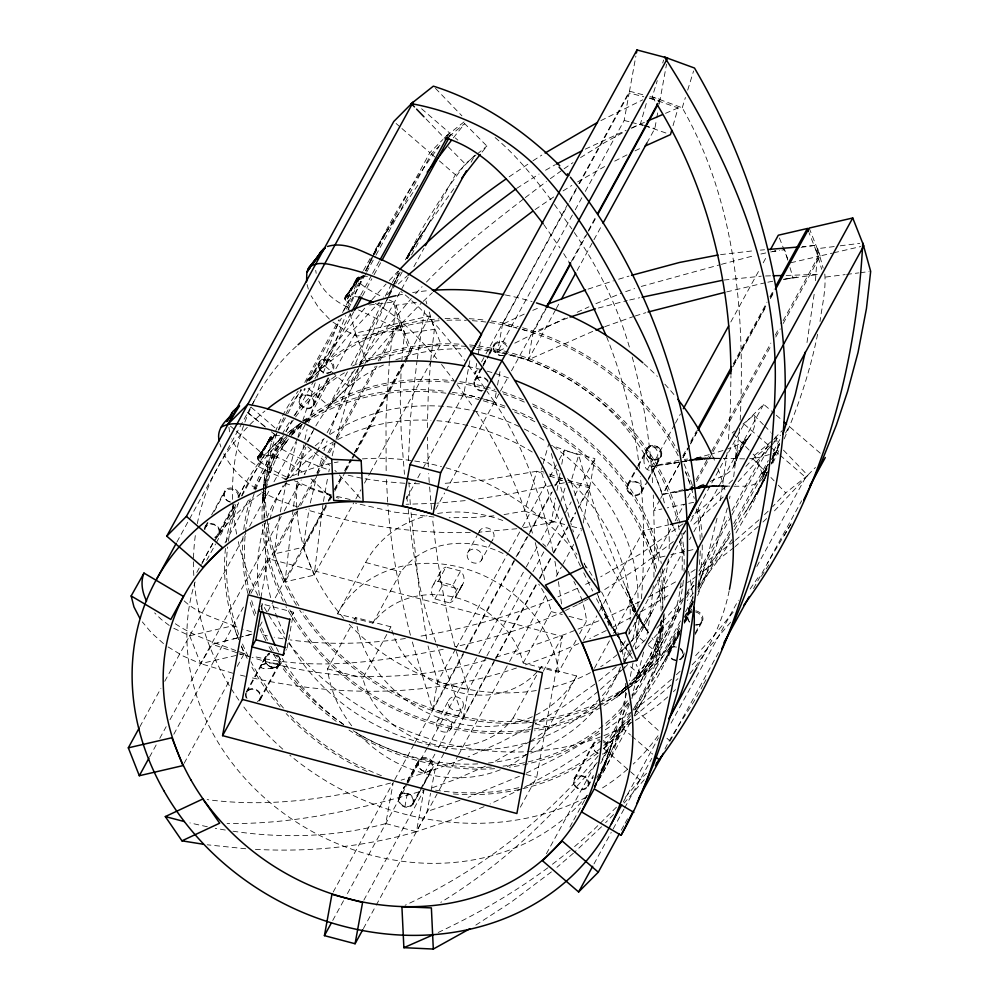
<?xml version="1.0" encoding="UTF-8"?>
<svg xmlns="http://www.w3.org/2000/svg" width="999" height="999" viewBox="0 0 999 999"><rect width="100%" height="100%" fill="white"/><g stroke="black" fill="none" stroke-linecap="round" stroke-linejoin="round"><path stroke-width="0.75" stroke-dasharray="5 3.75" d="M427.347 427.647L428.309 392.445L430.619 361.163M408.441 460.639L410.427 418.019L416.933 361.401M653.883 577.16L654.532 540.521L653.296 495.029M834.24 246.553L817.719 248.639L815.309 282.917M740.209 420.129C745.054 313.961 736.088 201.786 682.242 107.792L652.272 96.841L657.267 80.644M644.005 458.816L644.979 453.259L647.052 448.838M641.433 598.776C644.567 558.041 644.442 517.02 640.347 476.361M653.309 585.864L650.274 614.56L646.415 638.299M263.923 488.736L262.425 502.697L263.386 490.422M263.499 488.898L264.111 481.218M265.322 490.771L264.36 503.034L265.821 490.422M265.447 489.235L266.046 481.58M660.739 631.368L661.563 620.879M662.674 631.718L664.085 613.761L663.336 620.741L664.048 615.384M739.622 428.396L733.491 478.296M728.471 439.198L730.394 408.366L730.943 375.612M824.799 274.063C826.136 289.747 822.077 305.819 820.017 321.466M262.425 502.697L263.474 490.521M263.599 488.998L265.047 472.252M389.385 360.764L385.976 418.818L386.163 473.164M389.51 359.39L396.066 305.244L416.995 302.26M430.756 359.902L434.39 329.333L429.071 311.426M640.309 611.301L635.426 649.038M727.235 452.335L719.867 503.883M814.148 294.318L806.505 345.904M293.094 509.478L285.09 581.855L314.136 575.137L353.708 502.847M396.066 305.244L404.495 333.604L401.198 366.858L400.262 400.412L401.261 433.853L404.47 474.325M263.724 490.209L262.725 497.564L263.661 491.458M293.506 506.406L297.277 480.706M417.282 358.828L424.975 307.392M661.188 621.003L658.853 632.979L660.027 628.159L654.832 645.466L656.555 640.696L649.5 657.167L651.723 652.559L642.856 668.081L645.541 663.736L634.927 678.209L638.011 674.2L629.133 683.94M663.811 616.907L660.751 633.566L661.925 628.746L656.68 646.216L658.403 641.445L651.273 658.079L653.496 653.471L644.555 669.143L647.24 664.785L636.525 679.395L639.61 675.399L627.21 688.386M322.977 504.258L314.136 575.137L303.134 547.252L309.166 508.653M323.439 501.448L327.959 476.123M484.59 387.812L474.862 374.188L475.262 371.703M468.556 365.572L474.862 374.188L476.648 363.486M279.47 516.508L274.088 553.983L285.09 581.855L326.823 505.631M298.114 475.549L304.121 443.081M478.184 354.32L480.294 341.958M260.901 597.639L267.994 558.616L562.287 636.488L536.713 777.309L519.817 808.166M261.276 609.977L262.35 604.02L293.619 612.287L287.125 648.051M280.294 511.95L286.676 480.844M232.954 831.218C283.716 838.723 336.139 837.075 385.776 823.576L393.269 782.317M422.927 468.506L463.823 393.806L469.93 360.189M404.857 807.005L407.355 793.243M255.407 849.35C309.553 852.247 364.31 846.89 416.433 831.68L423.926 790.421C360.04 809.202 294.081 824.65 227.085 823.463M496.141 392.744L494.48 401.91C524.662 446.865 541.933 499.2 553.046 551.835M497.527 385.102L500.586 368.294M541.083 539.897L551.448 520.979L555.606 498.064M556.992 490.422L558.941 479.72L566.233 481.655M554.932 485.889L559.253 477.997L560.077 473.414M561.75 464.248L564.248 450.499L594.892 458.603L589.897 486.113L578.396 507.142M585.327 191.396L624.188 120.429L629.183 92.932L643.781 96.791M578.933 183.716L629.495 91.209L635.876 56.056M583.204 522.976L589.585 487.837L567.694 482.042M646.927 143.007L654.832 128.546L656.505 119.38M656.78 117.845L658.166 110.202M659.278 104.096L659.827 101.036L645.242 97.178M658.666 102.023L660.139 99.326L666.533 64.173M633.016 662.911L629.495 680.556M385.776 823.576L416.433 831.68L427.072 811.488L430.544 793.293M431.044 790.671L435.089 769.505L444.742 751.897M328.796 471.903L329.358 469.093M264.76 485.389L270.092 466.72L268.381 471.503L275.499 454.87L273.276 459.478L284.678 440.709L281.581 444.73L290.247 433.541M266.046 488.911L271.94 467.482L270.23 472.252L277.285 455.781L275.062 460.389L283.928 444.855L281.243 449.213L289.086 438.286M817.607 334.228C810.264 370.304 798.8 405.494 784.04 439.21M717.032 518.269L708.191 554.695L698.588 585.714M729.545 498.538L730.044 496.153M304.832 439.697L307.068 429.545M310.327 502.984L316.733 476.136M643.631 652.047L632.167 695.616M332.192 455.894L335.077 443.531M287.25 478.284L296.453 442.332M308.654 422.802L320.604 380.794M626.635 693.131L613.935 738.011M727.359 508.054L715.072 550.586L697.052 597.09M336.101 439.41L346.366 403.309L359.428 366.021M279.495 435.377C243.381 437.075 326.311 470.179 329.133 469.742M317.495 473.314L322.29 456.456M580.494 566.321L563.461 530.269L550.499 498.888L540.958 471.141L542.657 465.209M543.081 463.723L548.601 444.443M631.455 128.297L640.371 124.113L647.177 100.387M635.689 612.012C614.123 568.531 585.127 528.546 571.053 481.618L578.708 454.92L551.473 445.442M673.026 125.699L678.121 107.904L648.026 97.427M643.955 458.828A26.886 19.918 -46.9 0 0 644.068 462.3C645.142 476.548 658.591 469.318 657.854 459.003A24.613 18.581 -48.5 0 0 657.692 454.508M297.902 437.2L302.397 421.94M733.953 486.263L744.68 486.213L751.947 485.114L758.716 482.505L762.262 479.12L762.749 475.761L761.238 471.016L754.432 455.407L750.187 451.136M302.747 420.816L315.509 381.818M324.001 450.849L327.098 441.046M504.045 514.585L524.587 511.013L536.838 471.253L543.98 473.863M662.712 62.974L663.623 60.027M523.351 527.809L554.545 521.953L560.451 502.809M560.901 501.336L566.808 482.192M682.242 107.792L685.414 97.477M687.687 90.122L693.593 70.979M629.407 704.283L614.472 744.63L594.393 788.074M616.321 730.594L602.921 770.729L612.712 741.708M684.577 621.241L693.056 601.71L684.602 621.415M697.851 587.312L704.57 567.145M329.395 434.066L353.122 369.667M692.095 604.582L693.094 601.648M698.139 586.913L700.661 579.545M323.152 373.164L345.629 315.534M367.495 276.323C339.473 274.713 377.085 294.88 383.491 297.178M317.045 377.422L339.285 320.055M692.869 601.648L684.665 622.215M771.49 464.048L780.032 442.195M359.827 364.985L375.624 325.512L392.407 287.562M656.992 463.374L655.594 466.471L656.88 464.135M771.94 462.849L777.984 447.602M355.544 363.511L369.593 329.645L382.255 302.173M710.277 481.468C718.431 477.172 729.507 475.362 733.79 466.171L743.818 441.158C752.072 435.601 757.467 424.937 753.858 415.109L743.019 424.051M684.365 621.403L693.006 600.299M771.528 463.723L773.738 458.379L771.74 462.525M733.79 466.171L736.038 454.395L734.415 440.584M348.002 310.065L363.524 275.612M594.093 787.012L606.143 760.052L611.45 745.391L596.141 784.627L606.143 760.052L598.901 778.159A618.968 540.022 -2.5 0 1 594.867 787.736M356.905 278.009L346.391 301.398L352.485 306.156M342.582 312.575L362.799 271.653M388.848 295.08L399.525 272.078M679.57 632.342L662.949 663.473L669.829 651.76L652.497 680.556L632.854 709.989M762.549 478.421L766.845 468.968M766.932 474.363L751.673 505.694L734.49 535.514M269.955 437.612L259.178 461.001L269.468 468.469L287.962 477.809M679.445 634.14L658.878 674.7L634.877 713.186M691.658 609.028L684.839 623.201M664.984 748.963C675.948 726.91 691.795 707.529 702.859 685.426M394.293 283.154L395.404 280.781M393.044 286.176L399.5 272.302M680.856 629.795L675.811 640.659L678.883 634.877M358.766 285.901L363.286 276.261M365.884 270.741L373.638 254.221M374.275 252.834L377.51 245.954L388.773 227.797M766.608 468.881L762.811 476.948L767.057 468.643M778.82 450.749L772.04 464.785M397.078 277.223L398.776 273.664M594.38 787.162L600.411 774.562L594.48 786.8M767.045 472.215L757.005 492.969L734.19 530.182M373.401 255.082L365.946 270.479L377.51 245.954L373.176 253.271M374.038 253.808C392.582 216.508 413.661 180.344 438.736 147.04M385.252 296.129L391.733 283.666M406.293 258.379L423.763 225.999L445.367 191.333L465.222 163.936L476.061 154.995M669.492 652.135L680.819 629.745M772.726 457.579L777.609 449.812L778.121 446.478L776.098 437.537L771.865 433.266M766.533 474.375L757.005 492.969L765.396 477.697M393.743 284.34L400.112 272.165M407.192 258.629L417.794 239.847M645.829 451.148L646.39 450.099M768.531 470.417L751.173 503.034L764.535 479.657L745.154 512.986M392.357 282.517L398.701 271.104M273.576 433.591L275.874 435.439L278.097 431.356M278.833 429.995L285.502 417.757M287.724 413.686L301.049 389.21M304.745 382.417L338.798 319.88M343.981 310.364L364.71 272.29M365.447 270.929L372.115 258.704M374.338 254.62L429.857 152.66L442.957 139.485M259.69 626.311L262.65 620.891M267.832 611.388L273.751 600.536M275.237 597.827L325.549 505.594M328.509 500.174L330.731 496.103M334.428 489.323L342.57 474.4M344.792 470.329L350.711 459.478M354.408 452.697L403.246 363.174M403.983 361.825L409.902 350.974L398.901 323.089L355.332 333.191L334.628 371.016M176.935 542.007L251.948 404.995M252.685 403.658L256.368 396.928M196.803 572.415L201.298 564.21M201.885 563.136L214.76 539.61M215.509 538.249L234.216 504.083M237.949 497.252L245.442 483.578M218.506 534.303L234.478 505.069M219.068 534.615L235.277 504.932M363.474 270.429L371.041 256.93M206.668 560.314L215.622 543.968M216.259 542.807L237.35 504.283M241.82 496.103L264.186 455.257L283.841 435.489M306.156 382.642L341.421 318.244M346.453 309.041L365.884 273.551M366.596 272.24L375.237 256.468M375.961 255.157L431.356 153.958L441.183 144.081M225.05 542.882L249.338 498.526M254.445 489.185L283.204 436.65M286.064 431.431L291.983 420.629M294.942 415.222L314.173 380.107M314.91 378.758L350.412 313.911M360.764 295.005L371.853 274.737M372.59 273.389L379.245 261.226M448.027 135.602L449.513 132.892L420.417 107.755M353.871 311.613L324.375 365.497L309.091 380.869M362.512 295.841L371.865 278.758M374.026 274.812L381.218 261.676M449.575 136.826L451.011 134.191L457.879 140.135M313.124 405.182L328.359 377.285M313.686 405.494L329.158 377.172M139.823 726.835L160.914 688.311M164.748 681.306L245.879 533.116M249.575 526.361L270.279 488.536M273.988 481.78L297.652 438.549M298.389 437.2L305.781 423.688M306.518 422.34L330.931 377.759M286.813 478.871L306.144 443.556M306.88 442.207L312.837 431.343M347.477 371.878L328.771 406.044L307.018 387.25M351.074 365.297L388.499 296.965M389.21 295.642L394.967 285.127M395.691 283.816L403.608 269.355M411.513 254.907L455.407 174.738L475.062 154.97L470.029 164.173M408.141 277.198L348.426 386.276L328.771 406.044L355.269 369.168M413.898 266.683L423.976 248.289M149.55 757.042L157.218 743.031M159.778 738.361L166.159 726.685M169.992 719.692L281.281 516.408M284.24 511.013L301.261 479.945M304.208 474.537L324.925 436.713M327.135 432.654L366.333 361.064L409.902 350.974M248.901 593.481L267.994 558.616M173.801 734.253L243.594 606.78M250.986 593.269L295.367 512.212M298.326 506.818L313.848 478.446M316.808 473.039L326.423 455.482M327.909 452.784L333.079 443.319M336.775 436.563L375.237 366.321M378.196 360.914L398.901 323.089M297.827 510.614L274.088 553.983L303.134 547.252L326.873 503.883M300.699 505.357L328.047 455.419M329.483 452.784L335.964 440.959M337.4 438.324L376.973 366.046M379.857 360.789L400.724 322.677L429.77 315.946L440.771 343.818L432.854 358.279M260.889 606.693L262.113 604.457M184.166 763.286L230.819 678.084M237.213 666.408L244.243 653.571L240.946 645.204M328.309 501.261L331.193 496.003M334.79 489.423L342.707 474.975M344.855 471.029L350.612 460.514M352.06 457.892L354.22 453.946M354.932 452.634L405.307 360.627M406.019 359.315L429.77 315.946M329.695 500.374L331.855 496.428M334.727 491.171L345.529 471.466M346.241 470.142L351.998 459.64M352.722 458.316L354.882 454.383M356.318 451.748L403.808 365.01M405.244 362.375L411.725 350.549L440.771 343.818M291.184 616.745L293.619 612.287M355.869 498.901L360.901 489.71M364.498 483.129L369.53 473.938M370.254 472.614L431.418 360.914M285.914 650.274L286.401 649.387M259.703 699.35L278.571 664.81M260.264 699.662L279.42 664.597M576.048 640.209L558.491 672.29L523.176 662.949A84.803 73.064 28.7 0 0 456.243 597.727A84.803 73.064 28.7 0 0 372.852 623.164L337.537 613.823L365.634 562.499A119.78 103.197 28.7 0 1 427.035 515.709M406.306 498.863L415.259 482.517M417.807 477.847L421.64 470.841M474.862 374.188L478.571 367.382M481.543 361.938L484.515 356.493M486.014 353.771L578.196 185.077M565.859 208.579L502.534 324.238L497.539 351.735L503.384 353.284M569.455 202.01L576.648 188.873M579.532 183.616L629.183 92.932M474.987 379.682L482.217 366.483M482.929 365.172L487.999 355.931M488.711 354.608L494.493 344.043L488.611 354.782M572.377 215.06L497.539 351.735L506.78 347.165M575.249 209.802L582.454 196.653M351.685 725.774A119.78 103.197 28.7 0 1 327.547 668.831L352.135 623.925M353.896 620.716L355.644 617.507L390.959 626.848A84.803 73.064 28.7 0 0 457.892 692.07A84.803 73.064 28.7 0 0 541.296 666.633L576.598 675.973L548.501 727.309A119.78 103.197 28.7 0 1 530.506 750.661M372.852 623.164L400.949 571.84A84.803 73.064 28.7 0 1 505.981 555.019M435.689 509.303L444.63 492.969M445.904 490.634L499.662 392.457M500.399 391.108L508.528 376.248M511.488 370.841L545.516 308.703M571.391 261.426L585.451 235.752M588.411 230.357L596.54 215.497M546.153 308.691L533.191 332.342L528.196 359.852L504.845 353.671M572.764 260.065L587.162 233.778M588.598 231.156L596.515 216.696M555.544 309.915L528.196 359.852L593.394 331.094M556.268 308.591L559.865 302.023M577.135 270.479L602.31 224.488M530.844 722.627L513.186 717.956A84.803 73.064 28.7 0 1 429.795 743.393A84.803 73.064 28.7 0 1 362.862 678.184L387.45 633.266M389.21 630.057L390.959 626.848M440.197 572.202L432.38 586.463M438.111 581.368L445.916 567.107L460.639 571.003A12.812 11.039 28.7 0 1 457.442 588.611L449.637 602.859L434.915 598.975A12.812 11.039 28.7 0 1 438.111 581.368L452.834 585.264L460.639 571.003M434.915 598.975L442.719 584.715A12.812 11.039 28.7 0 1 445.916 567.107M467.557 552.959L477.072 535.589M477.709 534.44L479.895 530.432M455.369 597.764L463.174 583.516L457.979 592.657L462.537 584.64M481.306 560.501A7.88 6.793 28.7 0 0 474.862 549.175A7.88 6.793 28.7 0 0 468.081 558.803A7.88 6.793 28.7 0 0 481.306 560.501L490.097 544.467M490.721 543.319L493.656 537.962M455.594 648.95L437.599 681.805L432.604 709.315L463.261 717.419L494.93 659.59M456.318 647.639L508.116 553.009M508.841 551.698L521.79 528.034M522.514 526.723L546.977 482.042M549.85 476.785L556.331 464.96M559.203 459.702L564.248 450.499M464.273 651.485L432.604 709.315L411.738 640.097M465.709 648.851L515.359 558.166M516.071 556.855L526.873 537.137M529.745 531.88L551.336 492.457M333.191 892.045L392.632 783.478M394.755 779.607L413.973 744.492M414.722 743.144L465.01 651.286M465.746 649.924L516.046 558.066M517.519 555.369L527.872 536.463M529.358 533.753L552.285 491.883M555.981 485.127L558.941 479.72M436.888 721.89L449.225 699.362M399.438 795.704L404.495 786.463M407.38 781.181L418.943 760.064L407.167 781.53M332.729 920.454L343.594 900.611M347.427 893.606L406.481 785.751M407.967 783.041L427.197 747.926M427.934 746.578L478.221 654.72M478.971 653.358L525.561 568.256M526.298 566.908L539.61 542.594M486.251 657.055L468.256 689.922L463.261 717.419L436.688 644.879M486.963 655.744L531.58 574.263M533.016 571.64L545.966 547.976M547.415 545.354L563.236 516.433M565.397 512.487L571.153 501.985M574.75 495.404L594.892 458.603M424.338 773.438L434.877 754.183M438.386 747.776L452.435 722.102M450.636 729.432A7.88 6.793 28.7 0 0 444.193 718.106A7.88 6.793 28.7 0 0 437.4 727.734A7.88 6.793 28.7 0 0 450.636 729.432L462.974 706.892M412.562 803.658L419.817 790.371M420.542 789.048L431.431 769.118A7.368 6.344 28.7 0 0 425.412 758.516A7.368 6.344 28.7 0 0 419.068 767.519A7.368 6.344 28.7 0 0 431.431 769.118M413.124 803.97L421.965 787.786M422.702 786.438L432.28 768.893A8.004 6.893 28.7 0 0 425.724 757.379A8.004 6.893 28.7 0 0 418.831 767.157A8.004 6.893 28.7 0 0 432.28 768.893L422.889 786.063M412.762 804.545A8.004 6.893 28.7 0 0 406.218 793.019A8.004 6.893 28.7 0 0 399.313 802.809A8.004 6.893 28.7 0 0 412.762 804.545L422.165 787.374M495.641 658.279L536.663 583.366M539.535 578.109L552.484 554.457M553.209 553.146L567.594 526.86M570.479 521.603L575.511 512.4M363.848 900.149L423.926 790.421M363.386 928.571L375.537 906.393M376.173 905.231L437.137 793.855M439.36 789.809L457.854 756.031M458.591 754.682L508.878 662.824M509.615 661.475L546.603 593.93M556.218 576.373L561.388 566.92M562.874 564.21L573.963 543.956M576.923 538.548L581.356 530.444M523.176 662.949L551.286 611.625A84.803 73.064 28.7 0 0 538.748 584.165M647.34 469.58L652.784 459.64A7.905 6.781 28.1 0 0 657.891 459.378L658.566 459.065M513.186 717.956L537.774 673.051M539.535 669.842L541.296 666.633M674.7 424.475L651.673 466.521L662.674 494.405L683.666 490.634M675.424 423.151L680.456 413.961M730.818 321.953L758.89 270.704M763.199 262.812L766.795 256.243M640.971 491.945L645.329 483.966M648.239 478.658L659.852 457.405A7.368 6.344 28.7 0 0 653.821 446.803A7.368 6.344 28.7 0 0 647.477 455.806A7.368 6.344 28.7 0 0 659.852 457.405M543.194 671.353L562.287 636.488M641.533 492.245L647.427 481.456M648.164 480.107L661.338 456.006M579.57 633.803L586.588 620.966A119.78 103.197 28.7 0 0 573.888 581.493M682.879 455.856L687.2 447.964M690.796 441.396L696.553 430.881M733.254 363.861L767.07 302.085M769.942 296.828L774.262 288.948M679.944 462.862L662.674 494.405L683.004 489.697M682.829 457.604L687.861 448.401M690.734 443.144L696.49 432.629M733.915 364.285L767.007 303.833M770.604 297.265L773.488 292.008M583.441 640.396L596.853 615.871M599.412 611.213L643.506 530.669L669.055 524.75M693.169 485.052L691.72 487.674L684.465 489.36M696.041 479.795L708.99 456.131M711.875 450.874L770.866 343.107M775.187 335.227L778.783 328.646M783.104 320.766L818.356 256.368L809.015 232.667M594.442 668.269L609.777 640.247M613.611 633.254L671.515 527.472M675.224 520.716L684.09 504.507M687.787 497.752L692.969 488.299M696.665 481.543L712.2 453.171M712.936 451.823L771.365 345.105M775.798 337L780.244 328.896M783.204 323.489L820.179 255.944L832.192 253.159M619.542 651.435L625.299 640.921M628.895 634.353L685.739 530.519M690.771 521.328L744.018 424.076L763.673 404.308L771.69 411.226M684.527 548.876L637.037 635.614L631.58 641.108M689.56 539.672L690.996 537.05M693.88 531.793L763.673 404.308M624.725 661.912L632.155 648.339M632.904 646.977L651.485 613.036M683.166 599.924L641.433 676.161L623.101 660.327M686.763 593.356L693.955 580.219M698.988 571.016L728.496 517.132M732.092 510.564L768.069 444.842L770.254 442.657M546.391 853.795L596.241 762.749M629.058 702.809L603.908 748.738L639.984 779.907L646.528 773.313M632.005 697.402L681.568 606.905M686.738 597.439L694.13 583.94M699.312 574.475L731.118 516.396M731.855 515.034L769.567 446.141M587.549 786.113L593.356 775.486M602.072 759.54L606.43 751.573M588.111 786.425L593.269 776.985M600.636 763.486L607.267 751.348M680.506 620.903L661.088 656.393L641.433 676.161L636.188 664.347M685.551 611.713L692.744 598.563M697.777 589.36L730.157 530.219M733.753 523.651L768.293 460.564M773.326 451.373L779.807 439.535M569.88 827.035L573.076 821.19M573.713 820.029L584.577 800.187M585.214 799.013L587.137 795.516M596.715 778.009L623.563 728.97L630.419 719.555M594.305 788.323L630.344 722.514M634.078 715.684L642.307 700.649M682.167 656.992L684.34 653.009M695.229 633.079L701.036 622.452M682.729 657.305L684.203 654.607M695.254 634.377L701.885 622.24M623.276 802.11L658.441 737.874M697.652 666.246L709.44 644.73M593.968 863.948L611.226 832.442M613.136 828.933L624 809.09M624.65 807.929L651.81 758.291M671.041 723.176L738.348 600.237M756.83 566.47L805.644 477.31L815.471 467.432M621.291 830.181L624.487 824.35M625.124 823.176L628.321 817.344M669.992 741.233L719.542 650.724M753.558 588.586L801.635 500.774M703.558 684.153L706.368 679.033M205.02 526.923L207.967 521.565M211.651 514.847L224.887 490.709M205.582 527.235L208.479 521.953M214.261 511.413L225.112 491.633M299.638 397.814L304.782 388.424M309.203 380.369L319.505 361.588M300.2 398.114L305.257 388.886M310.327 379.657L319.73 362.512M246.216 691.982L266.084 655.756L260.427 666.133L261.413 667.657M246.778 692.282L266.308 656.68M474.625 380.269L480.519 369.53M483.454 364.173L487.874 356.119M475.187 380.569L482.417 367.382M483.141 366.071L488.936 355.519M489.66 354.195L494.717 344.967M399.076 796.278L404.233 786.887M399.637 796.59L406.143 784.727M406.868 783.403L419.168 760.988M445.492 750.549L539.085 579.919M539.822 578.571L550.961 558.254M553.933 552.834L568.044 527.11M571.016 521.69L575.474 513.561M578.446 508.141L589.585 487.837M627.484 484.565L637.062 467.132M637.799 465.784L647.364 448.351M628.046 484.877L637.462 467.732M638.174 466.408L647.589 449.275M659.927 499.725L653.945 510.601L661.925 508.953M660.664 498.376L680.069 463.061M683.054 457.617L689.772 445.392M690.521 444.043L697.24 431.818M733.054 366.621L766.633 305.494M770.366 298.701L774.1 291.908M574.063 778.733L593.943 742.519M574.625 779.045L594.155 743.443M668.681 649.625L678.983 630.844M684.14 621.453L688.548 613.398M669.243 649.924L679.37 631.468M684.427 622.24L688.773 614.323M279.982 663.611C277.223 669.467 268.931 668.731 263.599 668.356M679.57 625.599L634.065 708.254L658.229 730.369M684.04 617.457L692.257 602.559M698.214 591.708L730.294 533.441M734.028 526.66L768.343 464.323M772.814 456.193L779.532 444.006M785.489 433.154L789.222 426.386L820.641 453.534M374.126 253.771L386.476 231.406L381.143 239.797L419.393 182.879M407.018 258.291L413.561 246.453L405.319 259.815M766.97 467.582L762.674 475.349L766.558 468.643M772.702 457.217L775.561 452.035L773.001 453.246M790.746 524.338L767.407 563.286M784.302 535.651L791.92 522.302M168.032 646.927L183.267 656.093L200.674 663.661L212.3 644.305L228.534 640.197M771.99 459.253L776.648 451.198L772.639 457.417M407.43 258.279L422.102 233.279L456.106 185.514M661.238 666.345L656.031 674.899M731.905 539.622L716.995 561.838L698.001 587.262M750.324 434.915L735.913 457.305L748.376 437.175L735.501 460.489L746.191 439.26L734.802 463.461L743.818 441.158L736.787 445.329L727.672 448.951M767.831 464.885L762.225 473.588L768.106 464.547M391.084 224.201L395.766 217.033M771.465 459.365L777.347 450.324M429.757 221.965L407.48 256.044L422.102 233.279L419.942 236.551M646.69 449.6C649.737 441.983 658.453 448.364 657.754 454.483M757.991 577.634L748.913 590.796M729.345 537.462L700.224 577.609M257.73 456.805L257.48 458.553L259.178 461.001L270.329 436.988L258.266 459.94L270.941 436.488L257.667 458.991L271.828 436.076L257.38 458.154L272.939 435.776L257.392 457.43L274.3 435.564L257.73 456.805C274.925 450.874 291.82 464.772 305.17 474.038M630.419 713.436L603.908 748.738L623.563 728.97L630.544 735.014M307.767 381.006L337.937 340.809L365.909 306.743M359.715 363.137L386.825 327.734L411.326 298.501M623.563 728.97L602.185 756.443M286.338 441.833L283.229 445.854L288.761 438.736M733.166 612.137L713.111 636.663L693.456 658.054M453.371 137.862L464.66 123.626L486.9 146.054L481.019 153.421M364.96 364.685L348.426 386.276L324.375 365.497L348.876 334.777L379.383 302.173M694.18 585.252L686.488 594.68M639.984 779.907L623.938 798.95M344.992 297.09L361.913 276.236L344.468 298.501L346.391 301.398L357.255 277.535L344.917 299.613L358.541 276.798L344.555 298.851L359.478 276.548L344.443 298.177L360.602 276.361L344.593 297.59L348.813 296.066L357.505 296.878M693.431 593.006L687.237 600.599M730.681 622.152L713.486 642.32L691.458 665.559M644.268 779.695L624.125 803.084M366.833 362.35L390.884 334.39L421.116 303.321M597.29 762.437C552.834 816.77 500.886 865.683 440.796 902.347M598.226 755.768C546.341 819.48 479.57 870.728 405.082 905.269M683.366 598.426L656.555 628.371M680.931 608.104L647.951 644.392M772.09 444.655L774.987 441.308L779.22 445.704M372.04 299.675L386.064 284.028M290.16 434.103L299.563 424.563M292.719 434.19L294.705 431.918L292.12 434.627M783.453 450.112L807.791 475.399L773.064 512.362M278.771 665.759L276.486 667.132A8.267 7.043 31.4 0 1 271.503 667.045L270.692 668.531L275.849 667.382M771.116 445.779L735.451 484.64M415.596 293.731L422.09 286.663M769.18 445.916L752.934 458.791L745.891 466.396M807.791 475.399L785.726 492.894L772.677 506.655M389.223 280.594L398.014 271.278M616.433 807.18L592.544 830.881L571.278 849.487M261.014 665.409C262.662 663.673 271.353 662.487 275.749 663.299M613.523 814.51L605.606 822.689M426.473 282.03C456.218 250.961 490.472 224.763 524.3 198.376M291.258 435.539L302.148 424.875M444.056 138.386L449.513 132.892M448.826 136.388L451.011 134.191M774.625 438.261L782.267 430.569M773.938 441.758L780.494 435.164M620.654 652.085L630.481 642.207M601.573 826.735L574.437 852.309M732.604 480.069L711.588 499.95L692.082 516.633M645.491 639.672L635.913 648.963M723.176 497.002L692.245 525.724M764.547 514.622L768.194 511.113M423.189 301.348L432.392 292.657M386.888 294.805L392.582 289.373M624.5 667.669L627.147 665.147M766.633 518.568L761.987 522.939M676.435 674.725L680.294 671.091M623.613 668.518L599.225 690.521M675.986 680.506L677.946 678.658M631.505 653.109L624.35 659.627M398.326 284.003L407.03 276.074M628.009 684.977L622.377 690.134L625.474 687.487M626.835 688.91L616.608 697.402L626.073 689.422M759.028 519.83L735.102 540.509M758.241 526.411L735.114 546.615M671.016 685.089L634.765 715.983M671.553 679.22L652.384 695.729L633.316 710.514M573.364 853.258L556.967 867.319M623.801 691.508L625.874 689.747M616.171 666.77L598.526 681.231M682.854 533.778L685.202 531.768M598.314 691.308L566.046 716.97L531.443 740.584M625.312 687.587L615.259 695.978L626.198 687.349M449.001 136.538L464.66 123.626M477.272 153.996L486.9 146.054M732.18 432.992L734.59 431.006M754.432 455.407L772.489 440.509M773.688 439.523L776.098 437.537M734.04 547.502L698.888 574.6M303.708 420.891L305.881 419.118L303.409 421.004M305.095 422.302L307.242 420.542L291.146 432.754M570.179 850.386L548.951 866.995M551.398 871.89L511.188 902.122L474.75 925.811M673.351 541.62L639.298 567.307L602.085 591.208M734.115 541.296L699.737 566.545M446.416 135.889L464.997 121.166M623.638 691.633L618.094 695.966L626.373 689.685M683.041 523.838L641.108 553.446L600.724 576.785M630.469 719.367L602.747 739.872M525.262 197.627L546.478 181.531M594.742 684.165L563.836 706.243L535.089 723.988M289.772 431.331L302.173 421.94M627.384 686.463L635.639 680.194M627.547 688.786L637 681.618M550.349 178.671L562.837 169.68M547.802 867.831C513.623 893.081 476.673 914.447 438.211 932.467M631.143 712.112L604.482 730.381M648.413 447.202L650.212 445.954A8.029 6.893 28.1 0 1 660.664 450A8.029 6.893 28.1 0 1 657.804 459.24M696.64 576.211L687.562 582.554M535.089 209.578L554.295 196.541M564.098 168.781L572.964 162.662M509.153 176.798L531.905 161.476M601.56 740.684L560.926 766.945L524.35 787.362M516.758 188.349L539.073 174.051M679.545 587.986L682.979 585.676M695.179 569.58L688.299 574.038M580.569 157.58L604.72 142.582L623.813 132.105M533.004 160.764L541.795 155.107M563.061 190.909L571.815 185.452M667.981 595.529L639.085 612.961M599.937 733.278L563.099 754.745L525.724 773.426M530.144 741.395L493.394 762.237M577.659 181.905L604.582 166.546M675.524 581.93L648.264 597.277M545.566 170.217L555.407 164.635M532.455 725.511L500.487 742.369L468.032 756.992M630.918 617.532L609.015 629.145M584.49 601.011L588.024 599.125M600.899 120.604L642.757 99.813M614.735 161.126L628.683 154.008M578.583 604.095L583.316 601.635M521.903 788.623L490.122 803.945M577.397 604.695L565.521 610.501M639.86 601.66L604.445 618.393M514.797 343.156L564.997 318.132M606.268 630.531L589.772 638.548M590.084 582.192L582.966 585.651M485.439 766.196L456.131 779.183L430.644 788.336M585.339 149.126L626.123 130.307M635.014 150.874L640.084 148.426M577.197 312.275L588.935 306.818M564.335 611.063C529.557 627.31 492.607 638.448 455.182 646.728M577.035 588.448L557.942 596.853M524.225 314.098L502.534 324.238L517.132 328.097M519.455 776.285L468.019 797.402M578.783 643.606L552.36 654.857L523.151 665.746M595.928 303.671L621.153 293.294M484.04 806.655L451.523 819.867L416.433 831.68M631.793 127.822L645.804 121.753M678.121 107.904L664.909 113.586M532.767 310.352L538.886 307.754M598.851 620.804L565.259 634.215L531.943 645.941M262.287 664.647L266.233 663.548M551.947 599.313C508.878 616.695 463.786 628.958 417.994 636.588M462.537 759.228L432.467 770.404L401.086 780.169M703.995 484.153L697.939 486.426M604.832 326.673L633.029 316.695M567.707 317.919L533.191 332.342L518.593 328.484M459.965 800.349L427.072 811.488M625.661 291.646L634.59 288.574M657.18 459.627L657.891 459.378M769.367 454.545L759.527 457.38L749.675 458.716M588.061 289.123L613.448 280.819M516.458 668.006C430.831 697.327 337.325 697.227 249.663 677.297M635.177 315.996L645.866 312.675M722.989 450.499L712.562 453.671M517.345 650.699L494.817 657.517M641.233 286.438L719.093 264.985M693.531 487.887L686.263 489.972L702.559 487.799M618.668 279.208L628.983 276.111M709.302 454.607L693.83 458.691M721.403 264.335L755.169 255.357M598.364 308.029L627.235 300.562M485.901 660.014C409.902 683.266 327.672 681.505 252.098 657.429M390.597 783.029C331.106 799 268.606 807.766 207.168 799.612M251.86 634.165L242.233 636.675M250.487 634.54L239.485 637.374M238.112 637.737L231.268 639.497M236.738 638.086L220.379 642.27M217.682 642.956L212.3 644.305L237.387 652.896M726.648 291.908L764.897 282.817M720.691 458.291L690.871 459.403L684.765 460.789M790.771 262.762L818.356 256.368M833.703 252.809L860.738 246.553M679.27 460.139L651.673 466.521L679.345 462.112M173.789 628.284L189.673 635.776L233.242 625.686L240.047 628.209M189.673 635.776L200.674 663.661L238.237 654.957M239.735 654.607L244.243 653.571L247.19 654.545M665.022 556.106L654.507 558.541L643.506 530.669M671.041 554.707L695.079 549.15M629.732 299.975L639.635 297.739M564.373 482.742L554.695 484.902M760.901 254.021L766.458 252.797M552.285 485.427L509.89 493.968L474.7 499.463M693.718 502.322L688.461 503.434M685.826 503.983L667.257 507.854M443.269 649.275C381.106 661.638 315.884 671.278 253.309 656.331M536.838 471.253L485.914 479.87L442.02 483.578M683.928 490.659L692.819 488.861M675.287 492.432L682.629 490.946M684.103 490.646L692.906 488.848M767.869 282.193L773.676 281.056M678.458 462.125L671.965 463.386L679.495 462.3M770.741 251.948L779.47 250.312M775.786 251.061L772.851 251.536L775.536 251.036M772.851 251.536L775.936 250.999M665.322 464.547L678.883 462.2M684.902 461.151L701.473 458.291L714.497 458.179L690.471 460.814M680.819 461.85L701.473 458.291L694.692 458.578M683.915 490.746L692.769 489.223M694.243 488.961L703.096 487.437M704.57 487.175L710.476 486.163L723.301 486.014M783.79 279.32L796.84 277.148L783.628 279.333M724.025 280.045L761.263 276.174M686.263 489.972L692.319 489.023M693.83 488.786L702.909 487.35M704.42 487.112L710.476 486.163L707.617 486.288M680.993 462.075L708.079 458.166L690.309 460.539M720.554 254.645L753.671 250.749M801.136 247.365L814.585 245.442L821.678 269.318M404.495 333.604L434.39 329.333M784.939 279.146L818.531 274.438M405.369 638.511C367.257 643.918 328.371 645.254 290.185 639.897M681.418 461.725L688.823 460.739M708.478 487.012L715.896 486.014L705.082 487.15M516.845 528.721L479.358 532.142M781.855 250.075L784.69 249.713L787.799 260.152M318.731 281.031C324.588 293.444 336.301 301.91 348.401 307.642L351.398 307.267M369.43 305.007L393.456 301.985L401.361 330.407L356.306 336.076L344.792 330.145L332.892 322.028M840.246 245.804L859.777 243.344M825.624 277.06L845.154 274.6M846.653 274.413L858.665 272.902M860.164 272.715L869.18 271.591M695.129 487.287L691.72 487.674L685.676 472.34M814.585 245.442L802.197 246.691M465.197 500.624L436.788 503.196M681.455 461.8L688.96 460.976M694.28 488.286L703.546 487.312M493.868 515.859L473.776 517.445L449.188 517.744M684.253 459.403L687.762 459.065M760.376 250.125L764.547 249.762M694.168 488.349L703.084 487.562M704.57 487.425L720.928 485.989L704.657 486.75M698.413 486.95L704.657 486.463M817.369 274.338L785.963 275.474M435.289 503.296L406.118 504.283M765.571 275.986L771.902 275.774M690.871 459.403L717.707 458.404M704.72 486.825L727.809 486.101M470.292 532.479C414.697 534.015 359.19 525.087 305.906 509.577M744.73 458.878L723.701 458.366M719.193 458.266L696.74 457.967L717.669 458.304M725.599 486.051L700.037 485.676L729.932 486.151M723.651 458.404L726.635 458.454M419.53 483.803L408.803 483.491M404.882 483.304L383.653 481.53L364.635 478.758M245.729 848.763L207.255 844.792M433.991 517.045L394.143 512.087L355.519 503.209M283.029 638.811L274.201 637.25M225.299 830.044L215.285 828.308M361.601 478.196L347.04 474.975M350.125 499.512L335.726 496.103M207.367 826.772L189.897 822.914M267.382 635.851L259.178 633.928M245.329 676.311L236.913 674.275M232.854 673.239L200.674 663.661M629.495 91.209L644.093 95.067M649.924 96.616L660.139 99.326M624.188 120.429L630.019 121.978M631.48 122.365L643.156 125.449M644.617 125.837L654.832 128.546M457.067 384.59L463.823 393.806L494.48 401.91L487.05 391.296M559.253 477.997L562.162 478.771M568.006 480.319L589.897 486.113M551.448 520.979L570.417 525.998M571.878 526.386L582.092 529.095M365.634 562.499L400.949 571.84M551.286 611.625L562.312 614.547M568.931 616.296L586.588 620.966M442.719 584.715L457.442 588.611M327.547 668.831L362.862 678.184M535.264 723.8L548.501 727.309M526.198 774.537L536.713 777.309M251.511 631.855L242.857 629.17M331.193 494.817L314.348 489.11L294.355 480.731M250.687 657.005L239.635 653.608M336.288 497.415L338.773 498.214M297.752 507.067L278.147 499.95L261.601 491.895M331.368 495.804L310.389 488.499M640.371 124.113L643.244 125.112M644.68 125.612L667.607 133.604M540.958 471.141L543.818 472.14M549.55 474.125L562.462 478.621M568.194 480.619L571.053 481.618M235.752 650.524C214.897 642.707 193.094 636.038 174.613 623.251M238.536 651.523L244.243 653.571M549.687 475.949L565.384 481.68M524.587 511.013L554.545 521.953M301.698 485.314L293.906 482.38M277.522 663.711L279.033 664.735M286.488 479.483C265.672 470.729 241.084 461.226 231.668 438.823M401.361 330.407L358.516 309.927M393.456 301.985L389.273 299.987M375.374 303.459C399.625 316.995 418.993 337.662 436.775 358.641M256.119 488.586C242.707 479.92 231.044 468.131 223.776 453.808M169.231 625.449L161.214 619.38L154.645 612.899M307.829 446.84L329.77 465.384M400.836 291.421L402.297 292.57M163.486 643.581L151.573 632.954L142.333 621.915M271.291 431.73L275.874 435.439M264.41 426.186L253.022 416.92M265.559 427.11L246.254 411.376L250.761 415.072M405.282 294.98C427.847 314.161 446.978 336.988 464.797 360.539M495.129 137.6C516.733 155.881 534.615 178.034 551.535 200.587M311.026 478.783L329.608 496.228M776.273 415.184L781.992 420.142M396.103 123.501L400.761 127.522M401.923 128.534L429.857 152.66M431.356 153.958L434.79 156.93M439.373 160.889L455.407 174.738M744.018 424.076L756.618 434.952M757.766 435.939L768.069 444.842M770.741 447.152L778.883 454.195M780.044 455.194L805.644 477.31M643.905 641.545L637.037 635.614L634.59 619.805M648.488 645.504L661.088 656.393L658.191 648.164L652.035 637.936M251.261 407.342L276.86 429.458M631.705 736.013L652.647 754.108M230.444 426.098L235.102 430.119M236.263 431.118L264.186 455.257M329.395 319.118L318.681 307.829L311.089 295.766M666.932 738.261L669.105 740.222M334.877 470.379L336.363 471.853M753.858 415.109L763.386 424.725M764.447 425.786L770.803 432.192M448.276 146.853L465.222 163.936M733.241 434.053L749.125 450.074M435.477 88.349L461.925 115.847M426.111 119.031L444.093 137.737M752.934 458.791L766.683 473.089M770.916 477.485L774.088 480.794M778.321 485.189L785.726 492.894M339.348 474.925L360.264 498.214M184.203 600.899C197.677 613.686 216.558 618.493 233.242 625.686L238.736 639.622M441.533 364.46L453.733 380.132M554.445 204.508L571.84 228.896M543.831 224.613L559.952 247.864M463.823 393.806L473.101 407.03M635.414 613.786L648.363 632.579M635.451 613.848L648.638 632.941L638.061 616.67M648.638 632.941L638.186 616.52M632.504 658.391L618.131 637.112M574.325 232.542C598.713 268.194 618.144 307.367 629.932 348.988M615.584 632.792L607.092 619.83L597.739 594.904M616.433 634.078L626.635 649.625M616.058 633.603L607.092 619.83L609.765 628.071M616.87 634.852L623.376 644.867L617.12 634.402M638.174 616.907L646.478 629.77L638.411 614.872M476.398 412C500.724 449.45 519.38 490.497 532.467 533.166M615.846 633.628L606.131 617.419L595.779 597.39M563.673 253.596L568.593 261.426M652.272 96.841L656.068 102.872M616.333 633.091L605.369 614.772L615.871 633.316L601.548 604.295L611.288 626.361L597.165 593.556M635.489 609.452C612.974 559.515 593.244 507.954 578.708 454.92M635.764 610.651L630.357 599.974L633.628 614.11M636.438 611.987L641.845 622.664L638.011 614.572M583.716 572.852L592.644 591.033M635.464 609.178L629.07 595.704L635.764 610.551M635.864 610.426L627.559 591.233L635.776 611.425M585.377 566.233L586.013 567.782M625.786 586.538L635.826 611.538M584.103 563.061L584.74 564.66M606.593 336.725C623.438 379.071 634.365 423.726 639.547 469.006M809.178 228.072L820.179 255.944M779.42 237.999L788.211 260.302M400.724 322.677L411.725 350.549M355.332 333.191L366.333 361.064M435.739 642.082C420.042 599.375 412.862 554.245 408.204 509.165M220.904 446.99L219.917 443.781M308.341 289.073L307.08 284.565M572.764 529.67L573.451 531.955M790.009 267.62L793.119 278.059M425.961 300.974L426.848 303.958M551.323 453.509L570.042 520.317M570.716 522.689L571.403 525.037M535.239 542.594L543.319 575.099M817.719 248.639L823.126 268.082M456.331 651.46L468.256 689.922L437.599 681.805L428.034 645.953M348.401 307.642L349.65 312.138M350.062 313.636L356.306 336.076M632.217 357.03C643.731 399.026 650.112 442.307 652.784 485.739M454.995 646.528C443.868 604.358 437.212 561.163 432.442 517.869M410.452 635.214C399.375 592.582 391.146 549.1 387.912 505.144M426.66 639.148L419.805 594.792L410.776 510.239M554.932 561.326L557.879 578.246M316.183 273.339L315.709 270.329M229.545 431.83L228.933 427.135M558.429 581.668L561.65 604.707M406.78 496.303L407.517 503.009M431.556 509.403L429.32 483.653M410.302 504.545L408.866 481.393M429.245 482.529L428.658 473.576M387.674 502.072L386.301 476.91M428.296 466.82L427.372 437.237M630.431 719.33A226.174 194.88 28.7 0 1 603.596 748.276M597.951 752.909A226.174 194.88 28.7 0 1 450.074 793.693M366.97 771.428A226.174 194.88 28.7 0 1 286.164 713.586M280.032 706.817A226.174 194.88 28.7 0 1 251.361 666.221M247.19 658.391A226.174 194.88 28.7 0 1 240.859 644.792M238.524 639.085A226.174 194.88 28.7 0 1 225.487 548.051M226.199 542.145A226.174 194.88 28.7 0 1 235.739 504.657M238.611 497.564A226.174 194.88 28.7 0 1 281.968 437.862M287.512 433.141A226.174 194.88 28.7 0 1 298.027 425.199M304.183 421.079A226.174 194.88 28.7 0 1 446.453 391.483M452.285 392.295A226.174 194.88 28.7 0 1 479.158 397.864M483.641 399.088A226.174 194.88 28.7 0 1 505.482 406.368M512.45 409.153A226.174 194.88 28.7 0 1 536.001 420.379M542.519 424.026A226.174 194.88 28.7 0 1 657.105 569.555M658.841 576.923A226.174 194.88 28.7 0 1 663.024 608.653M663.224 616.221A226.174 194.88 28.7 0 1 634.69 713.249M329.146 495.067A618.968 92.782 63.8 0 1 331.818 497.827M543.606 574.825A618.968 345.042 -69.4 0 1 545.004 581.505M526.111 754.52A119.78 103.197 28.7 0 1 507.242 766.645M500.274 769.754A119.78 103.197 28.7 0 1 357.118 732.279M337.537 613.823A119.78 103.197 28.7 0 1 461.7 567.694A119.78 103.197 28.7 0 1 558.491 672.29M576.598 675.973A119.78 103.197 28.7 0 1 457.043 723.239A119.78 103.197 28.7 0 1 357.03 626.086M356.243 621.803A119.78 103.197 28.7 0 1 355.644 617.507M437.624 513.486A119.78 103.197 28.7 0 1 505.194 521.441M542.782 543.756A119.78 103.197 28.7 0 1 545.991 546.515M479.058 532.18A7.88 6.793 28.7 0 1 490.097 529.033A7.88 6.793 28.7 0 1 492.095 540.147M484.552 541.333A7.88 6.793 28.7 0 1 480.257 538.149M587.275 795.204A226.174 194.88 28.7 0 1 313.324 832.13A226.174 194.88 28.7 0 1 195.117 581.967M202.248 563.436A226.174 194.88 28.7 0 1 265.309 490.596M284.765 479.508A226.174 194.88 28.7 0 1 338.149 461.963M362.362 458.891A226.174 194.88 28.7 0 1 441.533 466.583M446.016 467.807A226.174 194.88 28.7 0 1 576.947 554.32M584.29 563.985A226.174 194.88 28.7 0 1 595.054 580.307M601.585 591.932A226.174 194.88 28.7 0 1 624.762 668.431M625.586 683.378A226.174 194.88 28.7 0 1 595.416 784.402M657.991 735.764A258.204 222.477 28.7 0 1 633.229 764.073M627.547 769.23A258.204 222.477 28.7 0 1 600.474 789.185M586.201 797.277A258.204 222.477 28.7 0 1 289.81 755.182M282.817 749.188A258.204 222.477 28.7 0 1 242.42 705.132M238.873 700.199A258.204 222.477 28.7 0 1 194.368 582.879M193.818 575.511A258.204 222.477 28.7 0 1 195.554 533.866M197.303 523.651A258.204 222.477 28.7 0 1 264.947 410.989M467.757 366.521A258.204 222.477 28.7 0 1 481.181 369.58M487.112 371.153A258.204 222.477 28.7 0 1 510.414 378.646M673.426 526.91A258.204 222.477 28.7 0 1 677.072 535.427M679.32 541.158A258.204 222.477 28.7 0 1 684.665 556.918M688.498 571.291A258.204 222.477 28.7 0 1 693.094 598.401M273.589 654.42A7.368 6.344 28.7 0 1 278.733 664.56A7.368 6.344 28.7 0 1 267.208 664.597A7.368 6.344 28.7 0 1 269.543 654.432M247.04 698.363A7.368 6.344 28.7 0 1 249.475 689.822A7.368 6.344 28.7 0 1 259.178 692.869A7.368 6.344 28.7 0 1 257.405 701.61M230.095 502.022A7.368 6.344 28.7 0 1 224.163 494.018A7.368 6.344 28.7 0 1 231.968 489.273A7.368 6.344 28.7 0 1 238.374 496.99M204.92 529.482A7.368 6.344 28.7 0 1 211.388 524.175A7.368 6.344 28.7 0 1 218.956 529.92A7.368 6.344 28.7 0 1 214.947 537.087M503.071 355.507A7.368 6.344 28.7 0 1 494.23 350.724A7.368 6.344 28.7 0 1 497.727 342.782A7.368 6.344 28.7 0 1 507.055 346.491M483.179 390.671A7.368 6.344 28.7 0 1 474.787 385.139A7.368 6.344 28.7 0 1 479.195 377.672A7.368 6.344 28.7 0 1 488.174 382.205M695.416 611.925A7.368 6.344 28.7 0 1 702.047 619.068A7.368 6.344 28.7 0 1 695.741 624.987M689.572 622.127A7.368 6.344 28.7 0 1 692.007 612.075M680.519 649.188A7.368 6.344 28.7 0 1 679.258 659.552M675.861 660.027A7.368 6.344 28.7 0 1 668.581 652.185A7.368 6.344 28.7 0 1 676.847 647.14M603.334 741.932A7.368 6.344 28.7 0 1 607.392 749.063A7.368 6.344 28.7 0 1 601.823 754.07M597.877 753.383A7.368 6.344 28.7 0 1 593.194 745.941A7.368 6.344 28.7 0 1 599.462 740.908M652.797 459.552A8.092 6.943 28.1 0 1 646.316 452.984A8.092 6.943 28.1 0 1 650.212 445.954M645.466 453.284A13.599 9.678 -50 0 1 647.14 449.787M503.571 355.507A8.004 6.893 28.7 0 1 493.968 350.299A8.004 6.893 28.7 0 1 497.777 341.67A8.004 6.893 28.7 0 1 507.904 345.704M481.818 391.233A8.004 6.893 28.7 0 1 474.026 384.553A8.004 6.893 28.7 0 1 478.958 377.123A8.004 6.893 28.7 0 1 488.386 381.343M289.61 484.802A750.311 58.554 12.4 0 1 281.606 481.693M529.77 650.224A750.311 300.224 -34.7 0 1 515.072 654.932M277.535 655.381A8.017 6.831 31.4 0 1 276.473 667.095M271.478 667.182A8.017 6.831 31.4 0 1 265.147 660.227A8.017 6.831 31.4 0 1 269.668 653.471M277.984 655.531A8.004 6.893 28.7 0 1 277.71 666.221A8.004 6.893 28.7 0 1 266.146 663.161A8.004 6.893 28.7 0 1 269.605 653.309M263.349 668.456A24.613 5.882 -12.5 0 1 261.263 667.707M275.587 663.348A26.886 5.719 -13 0 1 277.397 663.748M278.771 664.797A13.599 3.047 -16.3 0 1 277.747 665.933M768.855 564.747A750.311 599.125 -87.5 0 1 759.39 579.095M729.17 590.821A258.204 222.477 28.7 0 1 689.772 673.963M675.549 689.61A258.204 222.477 28.7 0 1 673.363 691.733M667.732 696.915A258.204 222.477 28.7 0 1 261.975 603.334M257.829 595.429A258.204 222.477 28.7 0 1 238.274 541.645M236.651 534.103A258.204 222.477 28.7 0 1 296.928 345.754M397.627 295.304A258.204 222.477 28.7 0 1 405.157 293.806M412.649 292.545A258.204 222.477 28.7 0 1 429.37 290.559M505.294 294.942A258.204 222.477 28.7 0 1 532.042 301.561M643.968 363.761A258.204 222.477 28.7 0 1 657.367 376.398M664.834 384.178A258.204 222.477 28.7 0 1 675.898 396.928M712.449 455.631A258.204 222.477 28.7 0 1 715.521 462.724M717.806 468.444A258.204 222.477 28.7 0 1 725.736 492.807M679.17 633.204A226.174 194.88 28.7 0 1 496.016 722.926A226.174 194.88 28.7 0 1 299.725 610.239M296.453 605.182A226.174 194.88 28.7 0 1 265.684 523.788M264.872 517.707A226.174 194.88 28.7 0 1 298.139 391.196M306.793 380.719A226.174 194.88 28.7 0 1 439.023 318.881M445.067 318.531A226.174 194.88 28.7 0 1 461.725 318.381M469.205 318.693A226.174 194.88 28.7 0 1 485.477 320.204M491.308 321.004A226.174 194.88 28.7 0 1 518.181 326.573M522.664 327.797A226.174 194.88 28.7 0 1 678.234 451.935M684.053 463.898A226.174 194.88 28.7 0 1 692.831 486.775M698.201 507.167A226.174 194.88 28.7 0 1 702.047 537.362M702.26 544.93A226.174 194.88 28.7 0 1 697.926 585.364M693.081 602.584A226.174 194.88 28.7 0 1 684.228 623.851M683.353 580.344A217.657 187.537 28.7 0 1 534.577 730.769M528.796 731.63A217.657 187.537 28.7 0 1 285.989 606.58M283.279 601.336A217.657 187.537 28.7 0 1 262.325 524.55M262.125 519.93A217.657 187.537 28.7 0 1 263.599 491.021M264.785 483.553A217.657 187.537 28.7 0 1 289.785 421.703M294.081 415.621A217.657 187.537 28.7 0 1 337.899 374.613M352.547 366.071A217.657 187.537 28.7 0 1 462.013 344.305M469.542 344.942A217.657 187.537 28.7 0 1 679.894 523.638M681.755 533.354A217.657 187.537 28.7 0 1 684.015 571.241M663.723 617.419A217.657 187.537 28.7 0 1 631.805 698.526M628.134 703.221A217.657 187.537 28.7 0 1 603.671 727.597M598.888 731.33A217.657 187.537 28.7 0 1 509.328 767.195M494.655 768.668A217.657 187.537 28.7 0 1 349.038 730.132M336.226 721.39A217.657 187.537 28.7 0 1 268.656 646.041M265.834 640.834A217.657 187.537 28.7 0 1 260.04 628.933M254.533 615.446A217.657 187.537 28.7 0 1 250.037 601.76M247.839 593.468A217.657 187.537 28.7 0 1 243.144 535.626M243.756 529.582A217.657 187.537 28.7 0 1 251.286 495.904M253.833 488.886A217.657 187.537 28.7 0 1 286.039 437.375M290.197 433.042A217.657 187.537 28.7 0 1 495.017 389.41M502.372 391.733A217.657 187.537 28.7 0 1 524.05 400.075M532.517 403.983A217.657 187.537 28.7 0 1 661.288 563.361M662.287 568.918A217.657 187.537 28.7 0 1 664.71 602.222M603.234 740.546A8.004 6.893 28.7 0 1 608.354 748.288A8.004 6.893 28.7 0 1 602.272 754.07M597.989 753.333A8.004 6.893 28.7 0 1 592.894 745.242A8.004 6.893 28.7 0 1 599.7 739.772M695.779 610.789A8.004 6.893 28.7 0 1 702.984 618.893A8.004 6.893 28.7 0 1 695.391 624.949M689.422 621.878A8.004 6.893 28.7 0 1 692.07 610.951M680.331 648.289A8.004 6.893 28.7 0 1 679.57 660.077M675.873 660.589A8.004 6.893 28.7 0 1 667.956 652.072A8.004 6.893 28.7 0 1 676.947 646.59M230.307 501.998A8.004 6.893 28.7 0 1 223.901 493.094A8.004 6.893 28.7 0 1 232.804 488.249A8.004 6.893 28.7 0 1 239.223 497.152M204.296 529.37A8.004 6.893 28.7 0 1 211.601 523.613A8.004 6.893 28.7 0 1 219.68 530.332A8.004 6.893 28.7 0 1 214.46 537.812M246.141 697.889A8.004 6.893 28.7 0 1 249.375 689.21A8.004 6.893 28.7 0 1 259.54 692.394A8.004 6.893 28.7 0 1 258.404 701.735M679.582 628.396A224.176 193.157 28.7 0 1 499.85 721.34A224.176 193.157 28.7 0 1 303.009 611.925M298.901 605.694A224.176 193.157 28.7 0 1 301.611 389.985M310.402 379.707A224.176 193.157 28.7 0 1 439.41 320.679M446.903 320.267A224.176 193.157 28.7 0 1 466.358 320.329M472.29 320.679A224.176 193.157 28.7 0 1 516.383 327.909M522.315 329.508A224.176 193.157 28.7 0 1 679.158 457.754M685.302 471.441A224.176 193.157 28.7 0 1 694.243 498.464M696.603 508.803A224.176 193.157 28.7 0 1 700.224 540.159M700.249 550.886A224.176 193.157 28.7 0 1 699.362 564.497M693.056 596.128A224.176 193.157 28.7 0 1 684.452 618.768M668.356 559.015A192.145 165.559 28.7 0 1 620.454 651.872M617.17 654.695A192.145 165.559 28.7 0 1 600.699 666.708M590.459 672.639A192.145 165.559 28.7 0 1 542.257 689.497M536.301 690.546A192.145 165.559 28.7 0 1 347.689 622.714M343.706 618.269A192.145 165.559 28.7 0 1 297.627 481.131M298.464 475.137A192.145 165.559 28.7 0 1 305.806 447.252M308.054 441.608A192.145 165.559 28.7 0 1 384.727 364.41M395.841 359.852A192.145 165.559 28.7 0 1 465.546 348.851M475.936 349.438A192.145 165.559 28.7 0 1 664.947 505.332M667.557 519.143A192.145 165.559 28.7 0 1 669.13 548.751M620.267 670.067A192.145 165.559 28.7 0 1 457.667 749.175A192.145 165.559 28.7 0 1 288.549 641.57M284.453 633.903A192.145 165.559 28.7 0 1 272.277 603.334M270.692 597.639A192.145 165.559 28.7 0 1 283.092 485.651M286.813 479.27A192.145 165.559 28.7 0 1 310.689 449.962M315.209 445.866A192.145 165.559 28.7 0 1 324.238 438.598M330.194 434.39A192.145 165.559 28.7 0 1 518.793 426.348M524.313 429.021A192.145 165.559 28.7 0 1 546.041 441.533M553.346 446.516A192.145 165.559 28.7 0 1 637.837 607.217M636.962 617.557A192.145 165.559 28.7 0 1 632.18 641.158M629.308 649.987A192.145 165.559 28.7 0 1 624.188 662.349M620.416 667.145A192.145 165.559 28.7 0 1 602.097 700.561M598.401 705.369A192.145 165.559 28.7 0 1 488.261 763.036M477.734 763.885A192.145 165.559 28.7 0 1 354.408 731.543M343.419 724.312A192.145 165.559 28.7 0 1 282.193 658.341M278.646 652.01A192.145 165.559 28.7 0 1 275.999 646.877M262.512 610.464A192.145 165.559 28.7 0 1 261.139 604.545M259.453 595.342A192.145 165.559 28.7 0 1 285.652 483.666M290.309 477.684A192.145 165.559 28.7 0 1 430.969 420.329M436.9 420.716A192.145 165.559 28.7 0 1 533.341 452.684M540.671 457.405A192.145 165.559 28.7 0 1 559.602 471.665M567.444 478.583A192.145 165.559 28.7 0 1 630.094 620.042M629.482 628.796A192.145 165.559 28.7 0 1 628.771 634.815M627.235 643.743A192.145 165.559 28.7 0 1 623.001 659.852M452.834 585.264A12.812 11.039 28.7 0 1 449.637 602.859M630.519 715.784A224.176 193.157 28.7 0 1 524.75 786.313M518.843 787.712A224.176 193.157 28.7 0 1 435.539 790.172M381.418 775.686A224.176 193.157 28.7 0 1 287.562 712.512M283.479 708.054A224.176 193.157 28.7 0 1 250.949 661.7M248.276 656.505A224.176 193.157 28.7 0 1 241.483 641.508M238.724 634.39A224.176 193.157 28.7 0 1 227.585 546.977M228.334 541.133A224.176 193.157 28.7 0 1 238.674 502.634M241.683 495.579A224.176 193.157 28.7 0 1 301.735 425.012M306.656 421.803A224.176 193.157 28.7 0 1 478.846 399.575M483.291 400.799A224.176 193.157 28.7 0 1 506.331 408.554M514.585 411.938A224.176 193.157 28.7 0 1 536.538 422.639M542.919 426.248A224.176 193.157 28.7 0 1 655.931 572.614M657.567 580.082A224.176 193.157 28.7 0 1 661.201 611.45M661.263 620.629A224.176 193.157 28.7 0 1 633.803 710.951M661.45 620.004A215.647 185.814 28.7 0 1 631.93 695.004M627.447 700.886A215.647 185.814 28.7 0 1 503.021 766.121M491.346 767.057A215.647 185.814 28.7 0 1 352.61 730.344M343.581 724.462A215.647 185.814 28.7 0 1 276.411 655.506M273.314 650.474A215.647 185.814 28.7 0 1 270.367 645.379M267.557 640.222A215.647 185.814 28.7 0 1 260.639 625.786M255.869 613.723A215.647 185.814 28.7 0 1 251.149 598.776M249.738 593.294A215.647 185.814 28.7 0 1 287.587 438.636M291.708 434.34A215.647 185.814 28.7 0 1 451.598 382.43M457.567 383.154A215.647 185.814 28.7 0 1 496.103 391.546M503.384 393.893A215.647 185.814 28.7 0 1 526.211 402.934M533.166 406.218A215.647 185.814 28.7 0 1 659.44 563.761M660.751 571.416A215.647 185.814 28.7 0 1 662.449 609.515M681.093 582.954A215.647 185.814 28.7 0 1 629.695 683.778M625.224 687.737A215.647 185.814 28.7 0 1 289.111 608.528M286.351 603.371A215.647 185.814 28.7 0 1 265.522 491.458M266.696 484.065A215.647 185.814 28.7 0 1 283.129 436.688M285.989 431.531A215.647 185.814 28.7 0 1 345.617 372.115M359.165 364.897A215.647 185.814 28.7 0 1 472.564 347.04M477.035 347.59A215.647 185.814 28.7 0 1 677.372 521.028M678.284 525.149A215.647 185.814 28.7 0 1 679.195 529.732M680.669 538.923A215.647 185.814 28.7 0 1 682.005 572.452M774.2 452.747L772.976 455.457L774.2 452.747M703.184 486.763L694.293 488.561L703.184 486.763M703.171 486.825L695.779 487.162L703.234 486.888M634.54 612.537L632.817 610.027L634.577 612.574M634.802 611.663L632.355 607.904L634.852 611.763M639.422 618.656L638.199 615.958L639.422 618.656M449.113 706.343A7.88 6.793 28.7 0 0 462.337 708.054A7.88 6.793 28.7 0 0 455.894 696.715A7.88 6.793 28.7 0 0 449.113 706.343M399.862 802.597A7.368 6.344 28.7 0 0 412.237 804.183A7.368 6.344 28.7 0 0 406.206 793.593A7.368 6.344 28.7 0 0 399.862 802.597M319.618 369.043A7.368 6.344 28.7 0 0 331.993 370.641A7.368 6.344 28.7 0 0 325.961 360.052A7.368 6.344 28.7 0 0 319.618 369.043M300.424 404.12A7.368 6.344 28.7 0 0 312.787 405.719A7.368 6.344 28.7 0 0 306.768 395.117A7.368 6.344 28.7 0 0 300.424 404.12M628.271 490.871A7.368 6.344 28.7 0 0 640.646 492.47A7.368 6.344 28.7 0 0 634.615 481.88A7.368 6.344 28.7 0 0 628.271 490.871M574.85 785.052A7.368 6.344 28.7 0 0 587.225 786.638A7.368 6.344 28.7 0 0 581.193 776.048A7.368 6.344 28.7 0 0 574.85 785.052M647.252 455.444A8.004 6.893 28.7 0 0 660.689 457.18A8.004 6.893 28.7 0 0 654.145 445.666A8.004 6.893 28.7 0 0 647.252 455.444M574.313 785.264A8.004 6.893 28.7 0 0 587.762 787A8.004 6.893 28.7 0 0 581.206 775.474A8.004 6.893 28.7 0 0 574.313 785.264M627.734 491.096A8.004 6.893 28.7 0 0 641.183 492.832A8.004 6.893 28.7 0 0 634.627 481.306A8.004 6.893 28.7 0 0 627.734 491.096M319.393 368.693A8.004 6.893 28.7 0 0 332.842 370.429A8.004 6.893 28.7 0 0 326.286 358.903A8.004 6.893 28.7 0 0 319.393 368.693M299.875 404.333A8.004 6.893 28.7 0 0 313.324 406.069A8.004 6.893 28.7 0 0 306.768 394.555A8.004 6.893 28.7 0 0 299.875 404.333"/><path stroke-width="1.5" d="M222.59 735.651L248.164 594.83L542.457 672.702L516.883 813.523L222.59 735.651L242.42 699.437L260.901 597.639M284.203 653.396L283.229 655.182L251.96 646.902L255.856 639.772L261.001 611.463M283.229 655.182L289.96 618.98M324.425 935.638L331.918 894.38L362.575 902.484L355.082 943.743L324.425 935.638L331.456 922.789M409.965 464.61L402.472 505.869L433.129 513.973L440.621 472.714L667.632 58.067L636.987 49.95L409.965 464.61L440.621 472.714M470.766 355.594L471.316 352.547L481.555 334.59C454.383 303.484 420.666 278.184 383.379 260.452C365.846 253.971 346.865 240.559 327.497 246.478M636.425 53.009L636.987 49.95M805.306 352.035L795.254 394.717L782.841 434.378M229.658 418.606L232.742 411.588L238.399 406.431M671.753 130.145L670.479 134.603L645.154 146.029M316.708 259.553L317.095 258.404M143.981 573.076L131.169 595.953L170.817 619.467L183.441 596.428L143.981 573.076C140.26 582.142 142.308 592.557 146.578 601.048M633.878 812.399L594.23 788.885L581.605 811.925L621.066 835.276C656.892 772.951 671.428 700.624 681.393 630.182C696.191 525.624 685.164 416.321 636.475 321.516C607.467 265.484 577.622 207.917 532.442 163.012C499.125 131.756 456.031 111.851 411.301 103.634L433.354 86.151C481.331 101.261 524.313 130.432 559.765 165.747M317.532 257.292L320.417 252.285L324.3 248.401M636.987 803.171L654.083 763.211L666.533 728.583L677.01 693.518L686.912 651.298L691.82 623.301L695.329 595.629L698.076 548.451L687.075 520.566L696.34 501.773C684.939 385.439 644.143 268.931 570.454 177.285M721.678 648.988C766.595 555.069 792.294 449.912 783.528 345.442M633.141 811.3L621.066 835.276M661.463 756.455L655.469 765.609M803.658 500.149L820.441 464.785L836.363 425.062L847.577 391.446L858.054 352.347L866.445 308.566L870.678 271.391L862.774 242.969C856.043 371.141 820.753 501.186 743.668 605.419M166.758 536.151L393.781 121.491L413.436 101.723L186.413 516.383L166.758 536.151L202.834 567.32L222.49 547.552L186.413 516.383M155.994 580.282L176.186 543.381M351.885 311.213L360.015 296.353M379.995 259.877L447.29 136.95M354.595 310.302L361.788 297.165M381.943 260.364L448.851 138.137M128.322 747.839L171.89 737.749L182.892 765.621L139.323 775.724L128.322 747.839L139.186 727.996M425.412 245.654L466.433 170.742M139.323 775.724L148.901 758.204M259.178 609.815L258.454 611.151L289.722 619.417M546.253 307.355L570.654 262.774M598.026 212.787L657.929 103.372M546.865 307.38L570.616 264.011M597.951 214.061L657.679 104.982M561.301 299.4L575.686 273.114M603.034 223.177L646.927 143.007M355.082 943.743L362.749 929.744M683.341 408.703L728.671 325.899M770.404 249.675L778.308 235.215L807.354 228.496L808.453 231.281M697.989 428.259L731.805 366.483M775.699 286.313L807.354 228.496M625.724 632.629L852.746 217.982L863.748 245.854L636.725 660.514L593.156 670.604L582.155 642.719L625.724 632.629L636.725 660.514M611.301 823.975L621.778 804.844M696.915 667.594L668.918 718.743A258.204 222.477 28.7 0 0 693.843 607.255M578.633 891.97L598.289 872.202L562.212 841.033L542.557 860.801L578.633 891.97L592.694 866.283M598.289 872.202L619.368 833.678M638.548 798.663L640.459 795.167M641.096 793.993L663.336 753.383M723.975 642.619L749.125 596.69M809.764 485.914L825.299 457.554M697.976 430.457L731.568 369.33M775.599 289.198L809.178 228.072L852.746 217.982M226.86 421.466L232.018 412.712M226.885 421.566L229.895 416.758C223.214 422.789 216.471 431.168 219.231 440.734M321.865 250.587L306.83 272.215L306.581 281.793M310.327 267.345L306.83 272.215L308.666 268.019L325.174 247.789L308.266 268.644L323.464 249.076L312.949 263.686M656.355 763.436C739.435 655.344 772.364 516.133 775.261 381.693C777.147 264.373 726.573 153.971 664.535 57.08L694.492 68.032C740.134 146.066 770.217 233.429 781.305 323.189M427.185 172.203L451.623 140.085M461.863 177.934L480.182 154.47M368.519 303.696L371.153 300.687M309.116 267.445C319.78 258.866 334.827 266.658 346.703 268.232C379.508 275.986 410.427 291.633 435.889 313.748C476.735 350.886 504.195 400.012 532.305 446.878C546.428 472.302 559.04 498.601 569.368 525.799C573.139 535.739 576.61 545.804 579.732 555.968C582.155 569.917 592.419 580.144 599.725 591.77L562.225 609.365L545.379 585.152L583.091 567.519M221.229 427.185C234.528 419.33 252.173 427.072 266.496 428.883C289.897 434.777 312.225 445.092 331.743 459.303L361.176 460.676L363.137 501.61L333.666 500.449L331.743 459.303M399.625 269.605C431.843 235.864 467.644 205.644 505.956 179.033M445.554 139.685L447.739 137.487M433.928 291.246L482.954 249.101L532.579 211.351M408.004 275.2L469.542 223.564L515.859 188.961M445.392 139.523L447.802 137.537M545.104 153.009L597.489 122.427M469.742 928.82L433.304 949.05L403.871 947.676L401.91 906.742L431.381 907.904L433.304 949.05M556.505 164.036L581.992 150.762M238.961 406.131L239.535 405.856L228.109 424.088L247.764 404.32C289.947 411.413 328.309 434.016 361.176 460.676M165.322 816.57L202.822 798.988L219.668 823.201L181.955 840.833L165.322 816.57L184.253 821.54M433.116 934.839L403.871 947.676M647.19 121.166L662.225 114.735M547.489 304.233L585.614 289.972M595.953 330.095L603.571 327.148M570.079 317.07L595.429 308.878M648.001 312.038L724.587 292.42M631.53 275.362L679.42 262.487L717.969 255.032M670.554 524.4L687.075 520.566M642.082 297.202L721.927 280.407M798.825 246.99L768.668 249.413M773.101 275.749L782.529 275.537M203.072 844.205L181.955 840.833M445.392 137.962C488.374 150.899 516.708 189.985 543.219 223.764M358.466 297.078L372.914 302.21M471.316 352.547L501.973 360.651C548.713 430.569 582.405 509.44 599.725 591.77M255.856 639.772L285.639 647.652M242.42 699.437L524.7 774.138M784.29 422.115L786.575 424.088M656.143 757.13L659.64 760.139M411.301 103.634L414.473 106.93M416.583 109.141L423.988 116.833M567.357 173.814L568.906 175.549M139.848 618.256L133.953 606.942L131.169 595.953M569.205 262.412L588.723 297.153L606.106 335.502M656.818 104.083C706.393 184.778 730.769 279.658 730.918 374.076M783.428 344.193L782.991 339.185A750.311 656.368 -6.5 0 0 781.33 323.189M267.37 409.028A258.204 222.477 28.7 0 1 464.772 365.934M514.61 380.219A258.204 222.477 28.7 0 1 672.777 525.511M559.053 167.12A750.311 414.697 -71.7 0 1 566.558 175.287M324.2 248.227A750.311 115.797 61.8 0 1 325.187 247.802M298.077 344.742A258.204 222.477 28.7 0 1 396.128 295.642M432.38 290.322A258.204 222.477 28.7 0 1 503.796 294.643M536.451 302.922A258.204 222.477 28.7 0 1 642.807 362.737M677.834 399.313A258.204 222.477 28.7 0 1 711.812 454.22M726.485 495.691A258.204 222.477 28.7 0 1 729.482 589.298M275.362 645.579A192.145 165.559 28.7 0 1 262.887 611.888M190.946 779.944A226.174 194.88 28.7 0 0 570.841 828.945A226.174 194.88 28.7 0 0 385.789 503.633A226.174 194.88 28.7 0 0 190.946 779.944M163.811 790.671A258.204 222.477 28.7 0 0 597.502 846.615A258.204 222.477 28.7 0 0 386.251 475.237A258.204 222.477 28.7 0 0 163.811 790.671"/></g></svg>
